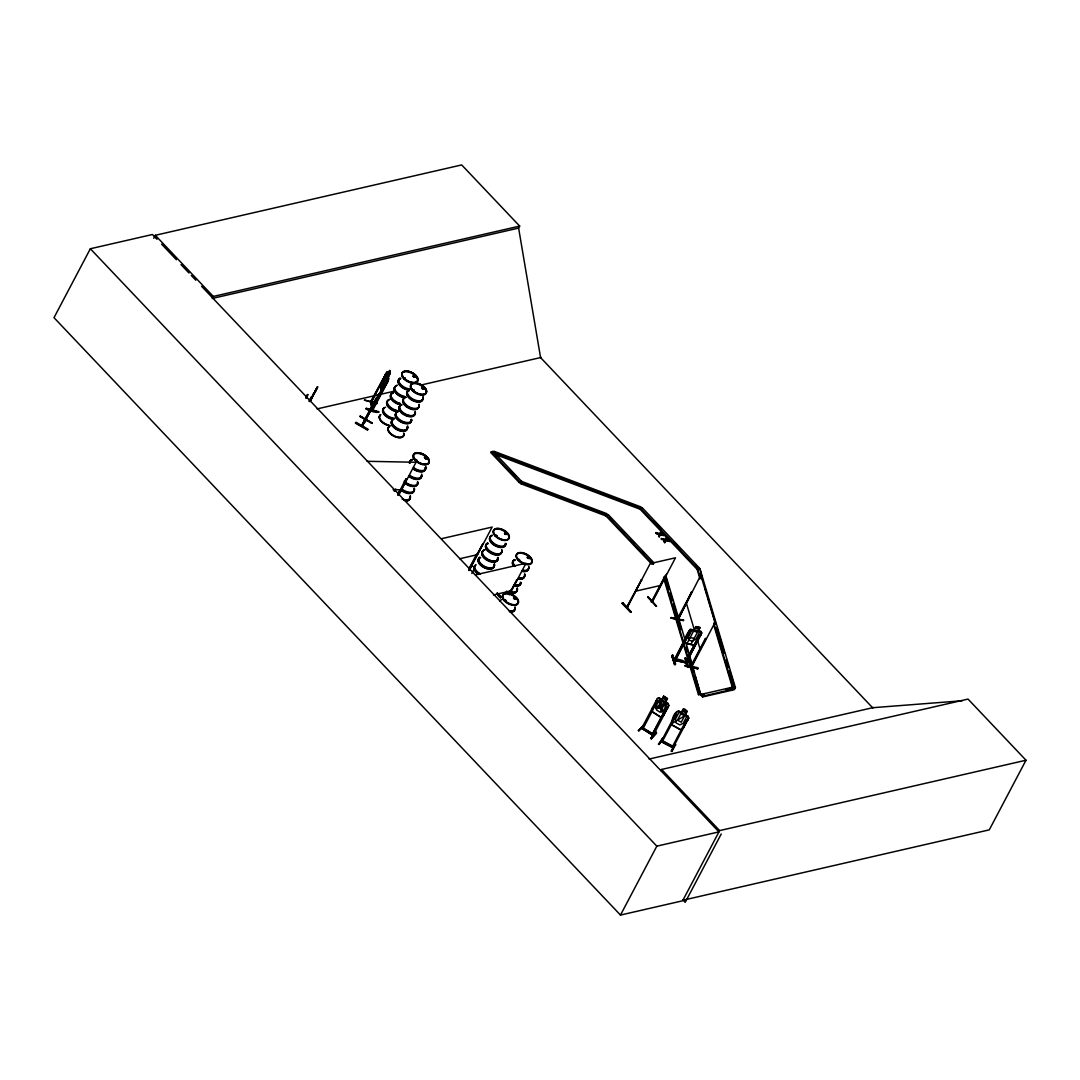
<?xml version="1.0" encoding="UTF-8"?>
<svg xmlns="http://www.w3.org/2000/svg" width="1080" height="1080" viewBox="0 0 1080 1080"><rect width="100%" height="100%" fill="white"/><g stroke="black" fill="none" stroke-linecap="round" stroke-linejoin="round"><path stroke-width="1.5" d="M685.327 657.815L688.392 667.373L684.963 658.327M687.852 667.116L685.125 658.193M370.994 401.922L371.52 400.923L371.196 402.719M371.723 401.774L371.075 400.802L371.25 401.76M372.344 409.59L372.573 410.549L388.246 380.822L388.355 376.677M372.978 408.78L373.113 409.536L371.156 402.138M671.395 751.14L675.27 744.701M671.598 750.749L671.922 751.599L675.311 744.809M675.473 744.309L675.797 745.092M651.281 738.734L656.505 733.037L651.267 738.761L650.916 737.775L651.281 738.693M650.808 738.383L656.168 732.159L656.519 733.131M366.255 408.281L378.932 411.723C379.323 413.964 364.689 410.022 366.242 408.321M651.402 601.844C651.389 602.546 652.806 601.358 651.888 600.79M493.87 453.843L494.464 451.454L640.724 506.858L640.143 509.247L697.113 569.336L699.989 578.961M651.659 564.084L606.069 516.011L521.033 483.8L521.613 481.397L493.128 451.359L491.279 451.777L490.833 452.642L519.318 482.679L521.168 482.261L527.458 484.65M521.033 483.8L521.613 481.397L606.65 513.608L606.069 516.011L608.364 514.728L653.954 562.802M495.45 454.451L640.143 509.247L640.724 506.858M671.639 724.748L672.084 720.657M684.234 643.181C683.762 634.662 698.801 618.313 684.585 639.414M684.396 643.086L684.734 639.414M663.971 714.785L661.014 717.417L652.037 711.734L652.509 707.535M371.669 408.132L370.521 401.909L385.546 374.45L371.264 402.827M372.546 410.44L371.007 402.017M373.073 409.442L372.006 410.387L386.897 382.118M388.368 376.772L387.936 379.337L371.804 409.617M306.666 396.873L306.369 398.371L307.571 394.511L307.233 397.062M388.206 380.808L388.733 378.715M361.395 425.952L376.407 397.967L361.436 426.155L365.634 420.026M362.529 425.304L362.448 424.467M365.31 420.593L366.687 419.202L365.823 419.486M366.214 420.296L362.002 426.303M381.713 390.677L378.715 394.97M381.848 390.744L380.241 392.729M685.327 666.171L690.026 667.035L685.314 666.198L685.463 665.118L697.95 667.75L697.802 668.75L693.117 667.791M697.815 668.682L685.26 665.618M404.123 378.567L404.082 378.216A8.667 4.685 27.8 0 0 417.596 380.983A8.667 4.685 27.8 0 0 408.362 371.237A8.667 4.685 27.8 0 0 404.096 378.149L405.297 378.202M404.892 378.824L405.432 378.837M405.311 378.405L404.636 378.743M414.518 376.178L413.303 376.515M414.045 376.475L415.044 376.38M414.545 375.651L414.612 376.974M413.397 390.757L413.06 390.15L413.991 390.488M413.087 390.582L413.289 389.867M413.815 390.501L413.87 390.015M412.749 390.461L413.829 390.366M421.7 387.599L422.671 389.084L423.913 388.449M422.159 388.463L421.7 387.531M421.97 388.044L423.441 388.058M423.077 388.881C425.425 387.045 419.486 387.315 422.307 388.598M423.913 388.976L423.589 387.99M415.287 460.08A8.681 4.685 27.8 0 1 419.553 453.155A8.681 4.685 27.8 0 1 428.8 462.915A8.681 4.685 27.8 0 1 415.287 460.08C417.393 458.406 416.34 462.254 415.503 459.905A8.667 4.685 27.8 0 1 419.688 452.912A8.667 4.685 27.8 0 1 428.922 462.645A8.667 4.685 27.8 0 1 415.409 459.864A8.667 4.685 27.8 0 1 419.675 452.952A8.667 4.685 27.8 0 1 428.909 462.686A8.667 4.685 27.8 0 1 415.422 459.824L415.935 460.458M416.394 460.418L416.529 459.81M426.155 458.514L426.141 457.839M426.317 458.447L426.479 458.892M495.976 535.356L496.503 536.018M496.625 535.923L496.26 535.383M496.706 535.626C494.694 535.046 497.165 537.273 496.719 535.505M505.116 534.006L504.887 532.94L506.642 533.75M506.412 534.074L506.061 533.317M506.709 534.384L506.358 533.25M505.103 600.115L504.819 600.818L505.926 600.98M505.022 600.183L505.953 600.71M518.764 559.535L519.399 560.547L519.534 559.602M504.927 600.683L505.926 600.453M518.954 559.413L519.467 559.805M513.662 597.821L514.957 599.4L515.646 598.212M514.053 597.753L515.12 597.848M527.756 557.888L528.323 557.172M647.825 597.335L656.411 606.285M381.065 390.717L380.241 385.736L381.848 381.402M362.002 425.088L365.634 419.931M365.215 420.593L382.928 388.085L381.362 390.083M316.724 388.935L312.66 395.699M376.218 400.383L377.163 398.237L374.247 403.245L378.824 394.726L377.946 396.752M693.981 630.086L691.322 629.519L700.92 631.598M375.07 402.03L374.342 403.718L377.798 398.101M691.416 664.943L692.213 666.009L691.416 664.943L690.808 666.104L705.442 638.469L706.131 639.36L705.442 638.469M360.018 416.488L372.209 423.171L360.234 416.057M372.046 423.387L360.045 416.448M312.755 395.604L313.7 393.606L310.014 400.558M311.985 397.089L310.959 399.209L315.832 390.555M374.855 403.812C385.614 384.075 364.973 421.97 372.803 405.675M371.534 408.591L372.938 405.756M309.474 401.49L316.548 389.381M380.835 391.73L376.232 400.383M380.781 391.838L382.793 388.004M315.063 391.419L315.671 390.542M157.019 239.301L152.456 234.495L90.342 248.751L54 317.669L620.487 915.071L682.614 900.801L719.631 830.601L1026 760.226L968.018 699.071L661.635 769.446L660.96 770.742M153.765 238.235L155.317 235.292L461.687 164.93L519.669 226.085L518.616 228.083L540.567 357.575L872.586 707.724L962.293 700.758M519.669 226.085L213.3 296.447L212.234 298.458L518.616 228.083M305.924 397.953L307.706 394.565M306.437 397.022L307.638 394.767M309.474 400.383L311.769 397.143L311 397.481M309.056 401.261L311.351 396.9M309.92 400.505L315.279 391.46M310 400.937L313.983 393.565M309.933 401.612L317.547 386.829L313.335 394.605M364.433 400.167L377.109 403.569M371.075 400.802L370.548 401.8M384.601 385.668L382.928 386.964L382.495 384.332L383.683 380.214L387.018 373.882L387.855 374.166L387.626 372.074L386.654 372.289L370.656 402.719M382.01 381.51L386.829 372.276M365.256 420.647L390.163 373.383L389.691 370.562L387.896 373.95M380.74 387.68L389.691 370.562M377.568 396.644L361.854 426.398L378.635 394.808L377.676 396.752M381.186 390.366L390.163 373.383M373.046 408.807L371.979 410.238M381.483 392.405L388.246 380.822M367.457 430.002L355.401 423.144L355.928 422.253L367.956 429.151L367.416 430.07M398.196 493.439L399.762 490.482M397.629 495.234L405.986 478.683M399.222 493.452L406.229 480.168M398.655 495.248L416.043 462.267L367.146 461.295M493.128 451.359L492.669 452.21L496.098 455.814M494.006 452.304L494.464 451.454M468.936 568.796L476.726 554.04M469.233 569.106L483.017 543.51L469.787 568.593M468.99 570.51L471.15 566.744M469.193 570.456L492.143 527.067L441.531 538.691M519.318 482.679L521.613 481.397M471.839 573.507L473.796 569.795A2.308 1.647 77.1 0 0 473.283 566.568A2.308 1.647 77.1 0 0 470.948 566.784M509.018 593.163L510.57 590.207M509.315 593.474L517.172 579.987L516.321 580.19M509.085 594.432L516.092 581.148M509.382 594.743L526 563.234L475.376 574.857M606.204 514.471L606.65 513.608M699.422 568.053L697.113 569.336L699.422 568.053L642.438 507.964L640.143 509.247M655.722 533.115L659.907 533.466L659.435 534.506L655.722 533.115L659.61 534.047L661.028 531.387L661.716 532.116L660.514 534.317L664.592 535.14L660.65 534.208L659.232 536.827L658.854 535.518L659.232 536.827M656.37 533.804L656.019 532.548M622.62 602.694L622.067 603.329L630.895 612.279L622.606 602.694L631.165 611.726M661.27 538.961L665.456 539.312L664.983 540.351L661.27 538.961L665.145 539.892L666.576 537.233L666.063 540.162L670.14 540.986L666.198 540.054L664.781 542.673L664.389 541.377L664.781 542.673M663.633 535.032L660.812 533.736L660.339 534.776L664.281 535.721M661.918 539.649L661.568 538.394M652.158 602.208L675.486 557.793L650.174 563.598L626.886 608L641.466 579.933L626.454 607.621L627.507 606.488M666.968 538.542L665.888 540.621L669.83 541.566M669.182 540.878L666.36 539.582M665.159 575.802L651.348 601.911L652.347 600.79M651.793 602.249L666.36 574.223M677.403 619.394L670.95 618.071L683.721 620.055L678.902 619.704M494.33 452.993L640.589 508.397L697.572 568.485L700.002 568.985L702.891 581.067M676.89 619.461L691.956 591.921L677.7 620.379L691.524 591.827M672.786 655.182L671.787 655.614L674.528 664.538L675.527 664.106L672.705 655.182L675.527 664.106M686.812 661.621L686.151 662.594L673.933 660.096C675.418 656.1 698.355 666.738 675.662 659.934L675.688 659.624M689.526 630.477L673.893 660.38C675.459 661.932 676.364 658.503 674.568 659.016M674.339 659.057L674.19 660.514L688.473 632.529L689.594 632.759L675.162 660.636L689.594 632.759M638.415 730.526L644.531 724.775L638.321 730.566L639.198 730.364M643.329 728.068C639.198 727.34 644.207 729.594 643.181 728.365L652.523 733.928M643.167 728.042L642.492 727.178L641.642 728.379L657.315 698.423L659.354 698.018L661.824 699.584M686.975 643.626L695.912 626.576L700.029 627.52L698.22 630.815M642.803 729.081L657.396 701.244L656.168 700.772L657.396 701.244M665.456 702.027L666.765 704.376L663.431 710.708L660.096 712.206L656.519 709.952L656.046 706.023L659.381 699.692L661.892 699.773L663.606 696.195L667.427 698.612L665.577 702.067L668.25 703.647L668.763 705.699L653.157 735.629L653.859 734.441L652.685 733.617M690.863 644.476L700.029 627.52M661.892 699.773L663.674 696.384M686.151 662.971L700.691 635.027L699.557 634.797L685.044 662.702L685.8 661.743C688.973 661.298 682.344 662.229 686.381 662.931M685.125 662.675L699.557 634.797M696.789 642.033L701.663 632.867L686.245 662.904L674.028 660.393M665.402 702.095L667.238 698.639M666.509 707.319L667.75 707.792L666.509 707.319L651.983 734.886L653.036 735.561L641.628 728.339L653.332 735.44M666.698 707.13L652.212 734.697M668.668 705.591L663.849 714.69L660.974 717.241L652.253 711.612M691.119 666.9L691.97 665.226M691.106 666.806L705.875 638.563M691.187 666.927L691.713 665.928M691.591 666.927L714.96 622.606L700.799 575.168L678.24 619.205M691.618 667.022L692.145 666.023M662.931 737.924L658.395 744.188L659.3 743.958M678.78 711.221L676.809 711.679L661.149 741.65C660.245 738.868 664.929 741.272 662 742.122L676.836 714.326L675.594 713.948L676.836 714.326M681.386 712.76L683.221 709.29M683.856 727.286L680.846 729.972L671.49 724.802C671.868 720.023 673.502 711.963 678.78 711.072C683.883 716.391 680.859 703.89 687.137 711.315L685.301 714.771L688.068 716.189L688.689 718.119M704.052 694.494L698.463 694.71L698.922 693.846L663.984 576.842M686.556 719.658L687.65 720.265L686.556 719.658L671.963 747.59C671.058 745.052 675.743 747.05 672.813 748.049L688.702 718.106M688.54 718.092L683.735 727.191L680.805 729.81M713.84 622.971L732.983 687.096L734.643 688.838L734.198 689.702L702.553 696.965L700.893 695.223L686.03 643.073M702.553 696.965L703.013 696.114L734.643 688.838M713.866 625.442L732.537 687.947L734.953 688.46L735.413 687.596L700.002 568.985M620.487 915.071L656.829 846.153L718.942 831.884L201.542 286.254M721.238 833.976L685.206 902.327L683.168 900.167M1026 760.226L989.28 829.859L682.911 900.234M310.135 401.152L311.621 398.425L310.271 401.22M310.419 400.639L312.498 396.887M381.429 390.555L382.928 388.085M355.671 422.726L367.7 429.624M658.543 536.099L659.745 533.938L656.667 533.237M664.092 541.944L665.28 539.784L662.216 539.082M659.07 744.552L663.242 737.546L659.057 744.363M661.163 741.623L673.245 747.9M662.283 742.19L661.068 741.231M662.958 740.961L672.597 746.226M671.76 747.387L673.232 747.846L661.068 741.514M673.772 746.901L662.796 741.245M671.247 751.235L675.473 744.269M378.405 395.699L379.593 393.431L378.594 394.889M316.238 388.962L317.547 386.829M313.538 393.822L314.591 392.391M315.657 390.393L317.682 386.897M310.649 399.884L311.85 397.926M678.74 711.139L688.014 716.27L688.5 718.16M630.653 612.32L622.12 603.261M375.773 401.004L377.096 399.114M371.399 408.51L374.746 403.677M366.053 420.174L362.286 424.751M381.348 392.364L383.4 389.786M387.518 372.209L388.625 378.769M387.18 375.381L387.733 377.933M364.46 399.992L377.15 403.394M659.354 698.018L668.25 703.647M663.606 696.195L667.427 698.612M638.969 730.971L644.18 725.193M642.911 728.757L643.383 727.758M653.859 734.441L643.37 728.163M650.619 738.342L656.235 732.213M627.035 606.596L627.777 606.852M627.278 607.918L627.291 606.92M693.873 645.192L696.87 641.966L693.873 645.192L684.139 643.032M683.451 620.46L670.842 617.544L683.424 620.636M415.26 376.92C412.898 378.648 412.493 373.721 414.801 376.164M413.951 390.92L413.87 390.096M425.547 457.448L424.67 457.529L425.142 458.568M426.438 458.217L425.385 458.582M495.504 535.491A8.681 4.685 27.8 0 1 499.77 528.566A8.681 4.685 27.8 0 1 509.018 538.326A8.681 4.685 27.8 0 1 495.504 535.491L495.693 535.37M504.806 533.345L506.183 533.088M505.238 533.696L506.439 533.79M518.413 559.683L519.156 559.683M527.539 557.051L527.337 557.874M527.985 557.064L527.877 558.036M527.715 557.51L529.349 558.104L528.404 558.387M505.656 600.858L505.656 600.115M366.12 418.959L365.796 419.648M671.801 655.601L675.216 664.673M674.541 664.511L671.882 655.56M675.162 664.565L672.354 655.655M626.994 606.501L627.656 607.082M671.639 723.708L685.949 715.014M677.484 618.476L677.795 619.286M413.438 375.759L413.006 376.407M414.936 377.298L415.287 376.556M423.752 388.935L422.888 388.868M425.101 457.218L425.844 457.407M405.121 482.261L404.42 482.274M506.034 534.289L505.94 533.48M506.561 534.357L505.157 534.357L504.441 533.183M527.405 557.105L528.512 557.132M528.66 557.077L528.282 556.996M504.657 600.291A8.681 4.685 27.8 0 1 508.937 593.379A8.681 4.685 27.8 0 1 518.184 603.126A8.681 4.685 27.8 0 1 504.657 600.291L504.968 600.129M513.662 597.753L514.364 597.659M514.013 598.536L515.606 598.752L515.295 597.942M515.484 598.981L514.283 598.725M370.521 401.909L371.534 402.165L372.249 406.188M662.823 741.191L661.473 740.502M694.197 630.099L691.551 630.801L688.217 637.133L688.824 640.278L692.658 641.075L696.141 638.793L699.476 632.462L698.018 630.909M386.64 372.425L387.531 372.276M641.763 580.244L641.048 580.041M317.075 408.915L394.308 391.176M420.606 385.128L541.283 357.413M521.492 482.936L606.528 515.146L608.364 514.728M640.589 508.397L642.438 507.964M459.648 558.765L477.617 554.634M493.506 594.932L511.461 590.801M635.634 591.165L660.947 585.36M698.922 693.846L701.339 694.359L732.983 687.096L735.413 687.596M726.206 689.405L730.944 688.311M872.505 707.643L873.315 707.562L649.107 759.051M657.423 698.544L659.286 698.22M404.271 378.081L405.081 378.702M422.401 387.585L422.348 388.112M423.265 388.53L422.523 388.638M424.602 457.232L425.655 457.286M424.967 457.907L426.249 458.244L425.588 458.649M426.263 458.798L424.346 457.556M416.435 460.107L415.894 460.364M515.038 599.103L515.619 598.361L514.364 597.807M661.73 740.286L661.176 741.217M681.44 712.692L678.848 712.719L675.513 719.051L676.067 722.858L679.793 724.923L683.208 723.303L686.556 716.972L685.152 714.744L686.948 711.356L683.181 709.371M406.188 479.007L407.012 478.697M393.08 489.672L401.504 489.834M413.546 375.53L414.49 375.813M414.68 377.15L413.802 376.893M423.306 388.611L422.442 388.287M413.06 389.961L412.682 390.326M416.097 459.581L416.596 460.134M529.011 558.185L527.85 557.537M528.593 558.441L529.632 558.023M514.404 598.509L515.444 598.712M688.568 632.84L689.688 633.069M699.651 635.108L700.785 635.337M691.268 665.226L691.929 665.159M685.165 665.699L697.721 668.318M693.144 667.683L697.815 668.642M696.006 626.805L699.84 627.615M698.072 630.774L701.042 631.503L701.703 632.988M693.603 631.233L697.424 632.03M690.255 637.565L694.089 638.361M684.369 642.978L693.792 644.963M385.682 375.219L385.101 374.328M380.241 385.736L381.537 392.229M414.207 375.773L413.357 376.286M514.701 597.605L513.486 598.293M500.296 454.694L508.167 457.677M517.59 461.241L522.315 463.037M531.751 466.601L536.463 468.396M549.045 473.162L553.77 474.944M563.207 478.521L567.918 480.303M602.519 493.412L607.244 495.207M619.826 499.973L624.537 501.755M633.974 505.332L638.699 507.114M536.909 488.228L541.634 490.01M551.083 493.587L555.808 495.382M568.404 500.162L573.129 501.944M582.579 505.521L587.304 507.317M404.527 378.932L405.257 378.459M425.655 457.218L425.763 457.556M425.669 457.731L424.858 457.475M652.982 735.601L653.643 734.252M671.679 724.667L680.846 729.742M360.194 416.245L372.195 423.185M528.889 557.118L529.551 557.914L529.038 557.293M528.768 557.348L529.484 558.684L527.351 557.348M495.95 536.234L495.652 536.004M515.146 597.767L515.794 598.563M677.93 618.394L677.241 620.204M414.761 375.786L415.314 376.677M506.129 533.129L506.75 533.993M514.283 598.82L513.891 598.104M653.387 520.844L661.351 529.254M673.893 542.484L680.724 549.693M695.547 565.312L698.963 568.917M610.2 517.995L613.615 521.6M621.594 530.01L623.875 532.413M630.707 539.622L634.122 543.226M642.101 551.637L644.382 554.04M651.213 561.249L653.495 563.652M606.528 515.146L653.252 564.422M509.774 470.245L515.471 476.253M491.279 451.777L519.777 481.829M701.339 694.359L703.013 696.114M155.317 235.292L213.3 296.447M661.635 769.446L719.631 830.601M161.582 244.121L176.431 259.767M180.995 264.587L188.987 273.01M191.268 275.413L195.831 280.233M90.342 248.751L656.829 846.153M700.893 631.503L701.541 633.002M704.808 587.48L707.211 595.499M708.156 598.698L715.824 624.348M716.769 627.548L724.437 653.198M726.341 659.61L728.743 667.629M729.702 670.829L734.953 688.46M697.572 568.485L700.448 578.097M686.259 602.735L694.292 629.627M697.586 640.697L700.421 650.174M665.928 575.748L685.071 639.86M665.955 578.205L669.303 589.437M670.262 592.637L672.651 600.656M673.61 603.855L681.264 629.505M686.529 647.136L687.974 651.942M689.405 656.748L694.197 672.773M695.142 675.986L700.893 695.223M663.525 577.706L698.463 694.71M668.129 703.728L668.615 705.659M389.543 370.521L389.948 373.37M383.927 381.618L384.358 384.251M410.265 388.962A8.667 4.685 27.8 0 1 400.721 384.534A8.667 4.685 27.8 0 1 399.964 378.095M404.082 396.846A8.789 4.739 27.8 0 1 395.199 391.082A8.789 4.739 27.8 0 1 396.995 385.519M404.298 396.333A8.667 4.685 27.8 0 1 395.537 390.636A8.667 4.685 27.8 0 1 397.305 385.155M407.632 390.002A8.667 4.685 27.8 0 1 398.871 384.305A8.667 4.685 27.8 0 1 400.639 378.824M407.889 389.637A8.789 4.739 27.8 0 1 399.006 383.873A8.789 4.739 27.8 0 1 400.802 378.311M405.864 397.481A8.789 4.739 27.8 0 1 396.198 392.999A8.789 4.739 27.8 0 1 395.415 386.464M408.092 389.245A8.789 4.739 27.8 0 1 399.762 384.237A8.789 4.739 27.8 0 1 399.64 378.473M400.491 403.542A8.64 4.671 27.8 0 1 392.283 398.615A8.64 4.671 27.8 0 1 392.162 392.931M400.262 403.974A8.667 4.685 27.8 0 1 391.5 398.291A8.667 4.685 27.8 0 1 393.269 392.81M403.623 397.602A8.667 4.685 27.8 0 1 394.389 387.869M400.41 403.718A8.681 4.685 27.8 0 1 392.162 398.776A8.681 4.685 27.8 0 1 392.054 393.08M396.873 410.4A8.667 4.685 27.8 0 1 388.112 404.717A8.667 4.685 27.8 0 1 389.88 399.236M392.648 418.527A8.789 4.739 27.8 0 1 383.778 412.763A8.789 4.739 27.8 0 1 385.574 407.201M394.821 418.244A8.667 4.685 27.8 0 1 386.033 414.545A8.667 4.685 27.8 0 1 383.63 408.267M396.198 411.683A8.667 4.685 27.8 0 1 386.964 401.949M398.439 411.548A8.789 4.739 27.8 0 1 388.773 407.065A8.789 4.739 27.8 0 1 388.004 400.545M392.445 418.919A8.789 4.739 27.8 0 1 384.102 413.924A8.789 4.739 27.8 0 1 383.994 408.146M396.657 410.927A8.789 4.739 27.8 0 1 387.788 405.149A8.789 4.739 27.8 0 1 389.583 399.6M400.1 404.298A8.681 4.685 27.8 0 1 391.325 398.601A8.681 4.685 27.8 0 1 393.107 393.107M392.189 419.283A8.667 4.685 27.8 0 1 383.967 414.356A8.667 4.685 27.8 0 1 383.846 408.659M389.057 425.21A8.64 4.671 27.8 0 1 380.849 420.296A8.64 4.671 27.8 0 1 380.727 414.612M399.884 404.663A8.64 4.671 27.8 0 1 391.689 399.735A8.64 4.671 27.8 0 1 391.568 394.065M390.785 425.898A8.667 4.685 27.8 0 1 381.254 421.47A8.667 4.685 27.8 0 1 380.498 415.031M388.962 425.412A8.681 4.685 27.8 0 1 380.727 420.471A8.681 4.685 27.8 0 1 380.606 414.774M418.176 408.146A8.667 4.685 27.8 0 1 408.132 407.943A8.667 4.685 27.8 0 1 403.015 399.762M418.73 405.162A8.789 4.739 27.8 0 1 409.361 408.078A8.789 4.739 27.8 0 1 404.055 398.358M415.166 413.37A8.667 4.685 27.8 0 1 403.785 413.775A8.667 4.685 27.8 0 1 401.882 404.744M415.246 411.521A8.64 4.671 27.8 0 1 406.013 414.382A8.64 4.671 27.8 0 1 400.788 404.825M415.179 411.696A8.681 4.685 27.8 0 1 405.918 414.572A8.681 4.685 27.8 0 1 400.68 404.973M422.739 397.562A8.789 4.739 27.8 0 1 412.344 399.951A8.789 4.739 27.8 0 1 409.428 390.204M419.067 404.312A8.667 4.685 27.8 0 1 408.807 406.661A8.667 4.685 27.8 0 1 405.932 397.049M422.564 399.357A8.667 4.685 27.8 0 1 411.17 399.749A8.667 4.685 27.8 0 1 409.28 390.717M418.932 404.771A8.789 4.739 27.8 0 1 408.537 407.16A8.789 4.739 27.8 0 1 405.635 397.413M422.942 397.17A8.789 4.739 27.8 0 1 413.573 400.073A8.789 4.739 27.8 0 1 408.267 390.366M423.077 396.698A8.667 4.685 27.8 0 1 413.829 399.573A8.667 4.685 27.8 0 1 408.591 389.988M406.958 427.262A8.667 4.685 27.8 0 1 397.71 430.137A8.667 4.685 27.8 0 1 392.486 420.552M407.295 426.843A8.789 4.739 27.8 0 1 397.926 429.759A8.789 4.739 27.8 0 1 392.62 420.039M403.61 433.607A8.667 4.685 27.8 0 1 394.362 436.482A8.667 4.685 27.8 0 1 389.138 426.897M403.812 433.202A8.64 4.671 27.8 0 1 394.578 436.064A8.64 4.671 27.8 0 1 389.367 426.506M414.639 412.655A8.64 4.671 27.8 0 1 405.419 415.517A8.64 4.671 27.8 0 1 400.194 405.945M403.745 433.39A8.681 4.685 27.8 0 1 394.483 436.266A8.681 4.685 27.8 0 1 389.245 426.668M415.031 413.667A8.681 4.685 27.8 0 1 403.637 414.058A8.681 4.685 27.8 0 1 401.72 405.014M411.305 419.243A8.789 4.739 27.8 0 1 401.936 422.145A8.789 4.739 27.8 0 1 396.63 412.439M407.632 425.993A8.667 4.685 27.8 0 1 399.425 429.287A8.667 4.685 27.8 0 1 392.256 420.161M410.967 419.661A8.667 4.685 27.8 0 1 402.759 422.955A8.667 4.685 27.8 0 1 395.59 413.829M407.511 426.452A8.789 4.739 27.8 0 1 397.103 428.841A8.789 4.739 27.8 0 1 394.2 419.094M411.683 420.242A8.789 4.739 27.8 0 1 400.14 420.647A8.789 4.739 27.8 0 1 398.21 411.494M411.804 419.769A8.667 4.685 27.8 0 1 400.41 420.161A8.667 4.685 27.8 0 1 398.52 411.129M421.092 475.362A8.667 4.685 27.8 0 1 417.812 479.48A8.667 4.685 27.8 0 1 408.956 476.496M421.592 476.348A8.789 4.739 27.8 0 1 409.131 476.091M417.731 481.734A8.667 4.685 27.8 0 1 414.45 485.851A8.667 4.685 27.8 0 1 405.594 482.868M418.108 482.679A8.64 4.671 27.8 0 1 412.817 485.379A8.64 4.671 27.8 0 1 404.257 481.032M425.439 467.343A8.789 4.739 27.8 0 1 422.118 471.514A8.789 4.739 27.8 0 1 413.14 468.49M409.469 462.632A8.789 4.739 27.8 0 1 412.128 459.986M421.767 474.093A8.667 4.685 27.8 0 1 418.487 478.211A8.667 4.685 27.8 0 1 409.631 475.227M425.101 467.762A8.667 4.685 27.8 0 1 421.821 471.879A8.667 4.685 27.8 0 1 412.965 468.896M409.347 463.104A8.667 4.685 27.8 0 1 410.63 461.038M421.808 475.956A8.789 4.739 27.8 0 1 409.334 475.7M425.642 466.952A8.789 4.739 27.8 0 1 422.32 471.123A8.789 4.739 27.8 0 1 413.343 468.099M409.685 462.24A8.789 4.739 27.8 0 1 412.344 459.594M425.776 466.479A8.667 4.685 27.8 0 1 422.496 470.596A8.667 4.685 27.8 0 1 413.64 467.613M410.184 463.212A8.667 4.685 27.8 0 1 412.641 459.23M409.82 498.42A8.667 4.685 27.8 0 1 405.486 501.188M394.281 491.225A8.667 4.685 27.8 0 1 395.186 490.334M409.995 496.625A8.789 4.739 27.8 0 1 405.769 500.837M394.416 490.725A8.789 4.739 27.8 0 1 395.32 489.821M417.312 482.423A8.613 4.644 27.8 0 1 414.058 486.513A8.613 4.644 27.8 0 1 405.257 483.557M417.596 482.031A8.681 4.685 27.8 0 1 414.302 486.162A8.681 4.685 27.8 0 1 405.432 483.165M414.18 490.415A8.789 4.739 27.8 0 1 401.706 490.171M410.319 495.761A8.64 4.671 27.8 0 1 402.125 499.068M394.592 491.13A8.64 4.671 27.8 0 1 395.874 489.065M413.667 489.443A8.667 4.685 27.8 0 1 410.387 493.56A8.667 4.685 27.8 0 1 401.531 490.577M410.211 496.233A8.789 4.739 27.8 0 1 403.988 500.202M394.619 490.334A8.789 4.739 27.8 0 1 395.523 489.429M414.221 488.632A8.789 4.739 27.8 0 1 410.886 492.804A8.789 4.739 27.8 0 1 401.909 489.78M414.342 488.16A8.667 4.685 27.8 0 1 411.062 492.277A8.667 4.685 27.8 0 1 402.206 489.294M514.701 607.784A8.789 4.739 27.8 0 1 510.476 611.982M514.512 609.579A8.64 4.671 27.8 0 1 510.179 612.333M514.917 607.392A8.789 4.739 27.8 0 1 510.678 611.591M515.038 606.92A8.667 4.685 27.8 0 1 508.896 610.835M499.662 601.101A8.667 4.685 27.8 0 1 501.917 599.67M524.259 576.545A8.667 4.685 27.8 0 1 517.968 579.069M524.435 574.736A8.789 4.739 27.8 0 1 518.211 578.705M520.884 582.984A8.681 4.685 27.8 0 1 514.566 585.522M521.1 582.457A8.627 4.658 27.8 0 1 514.836 584.982M521.06 582.647A8.681 4.685 27.8 0 1 514.742 585.185M528.62 568.526A8.789 4.739 27.8 0 1 522.234 571.104M513.351 565.326A8.789 4.739 27.8 0 1 515.146 559.778M524.759 573.885A8.64 4.671 27.8 0 1 518.63 577.787M528.255 568.931A8.64 4.671 27.8 0 1 521.964 571.455M513.23 565.772A8.64 4.671 27.8 0 1 514.998 560.304M524.651 574.344A8.789 4.739 27.8 0 1 518.427 578.313M528.66 566.744A8.789 4.739 27.8 0 1 522.437 570.713M514.755 566.46A8.789 4.739 27.8 0 1 513.986 559.94M528.782 566.271A8.667 4.685 27.8 0 1 522.639 570.186M515.066 566.001A8.667 4.685 27.8 0 1 514.31 559.562M520.331 582.228A8.627 4.658 27.8 0 1 514.215 586.13M520.763 583.214A8.681 4.685 27.8 0 1 514.445 585.751M517.023 588.816A8.789 4.739 27.8 0 1 506.615 591.206M516.442 591.773A8.64 4.671 27.8 0 1 506.425 591.583M517.226 588.425A8.789 4.739 27.8 0 1 508.896 591.773M517.347 587.952A8.667 4.685 27.8 0 1 509.139 591.26M500.702 597.564A8.789 4.739 27.8 0 1 497.205 593.109M500.918 597.173A8.789 4.739 27.8 0 1 497.408 592.718M503.091 597.915A8.64 4.671 27.8 0 1 498.461 593.784M500.54 597.969A8.64 4.671 27.8 0 1 497.097 593.568M501.35 552.38A8.667 4.685 27.8 0 1 489.969 552.771A8.667 4.685 27.8 0 1 488.065 543.74M501.701 551.975A8.789 4.739 27.8 0 1 490.145 552.38A8.789 4.739 27.8 0 1 488.228 543.226M498.177 558.32A8.627 4.658 27.8 0 1 486.837 558.711A8.627 4.658 27.8 0 1 484.947 549.72M498.15 558.495A8.681 4.685 27.8 0 1 486.743 558.887A8.681 4.685 27.8 0 1 484.839 549.842M505.71 544.374A8.789 4.739 27.8 0 1 494.154 544.765A8.789 4.739 27.8 0 1 492.237 535.613M501.849 549.72A8.64 4.671 27.8 0 1 492.615 552.582A8.64 4.671 27.8 0 1 487.404 543.024M505.183 543.389A8.64 4.671 27.8 0 1 495.95 546.25A8.64 4.671 27.8 0 1 490.739 536.692M501.741 550.192A8.789 4.739 27.8 0 1 492.358 553.095A8.789 4.739 27.8 0 1 487.053 543.375M505.913 543.983A8.789 4.739 27.8 0 1 494.37 544.374A8.789 4.739 27.8 0 1 492.44 535.221M506.034 543.496A8.667 4.685 27.8 0 1 495.612 544.469A8.667 4.685 27.8 0 1 491.4 535.396M497.421 558.077A8.627 4.658 27.8 0 1 488.214 560.925A8.627 4.658 27.8 0 1 483.003 551.394M497.678 557.672A8.681 4.685 27.8 0 1 488.417 560.547A8.681 4.685 27.8 0 1 483.179 550.949M494.114 564.651A8.789 4.739 27.8 0 1 484.731 567.554A8.789 4.739 27.8 0 1 479.425 557.847M493.911 566.447A8.64 4.671 27.8 0 1 482.558 566.838A8.64 4.671 27.8 0 1 480.654 557.82M494.316 564.26A8.789 4.739 27.8 0 1 484.947 567.162A8.789 4.739 27.8 0 1 479.642 557.456M494.424 563.787A8.64 4.671 27.8 0 1 485.204 566.649A8.64 4.671 27.8 0 1 479.979 557.091M479.912 574.25A8.789 4.739 27.8 0 1 475.632 565.056M480.182 573.75A8.64 4.671 27.8 0 1 475.97 564.705M477.792 573.413A8.789 4.739 27.8 0 1 475.416 565.448M477.63 573.804A8.64 4.671 27.8 0 1 474.188 569.417M474.026 568.039A8.64 4.671 27.8 0 1 475.295 565.974M480.357 573.858A2.308 1.647 77.1 0 0 478.427 574.412L478.224 574.452A2.308 1.647 77.1 0 1 480.155 573.899M662.243 711.734L660.893 711.302L660.555 706.725C656.087 710.694 652.442 707.13 660.163 705.51C657.49 697.342 662.539 699.664 661.406 705.254C665.415 701.365 669.289 704.997 661.757 706.496L662.243 711.734M366.026 408.767L378.702 412.236L366.039 408.699M648.054 596.862L656.573 606.38L648.027 596.862M389.421 371.804L389.111 374.625L389.421 371.804M696.371 627.426L695.777 628.547L698.234 629.073L698.827 627.939L696.371 627.426M661.298 700.907L657.95 707.238L661.514 709.492L664.862 703.161L661.298 700.907M664.011 697.356L663.417 698.476L665.712 699.935L666.306 698.801L664.011 697.356M680.832 713.812L677.498 720.144L681.224 722.21L684.558 715.878L680.832 713.812M683.586 710.222L682.992 711.356L685.382 712.678L685.976 711.545L683.586 710.222M380.228 392.459L380.255 393.255L380.228 392.459M404.271 378.068L404.082 378.216A8.667 4.685 27.8 0 0 417.569 381.011A8.667 4.685 27.8 0 0 408.335 371.277A8.667 4.685 27.8 0 0 404.069 378.189L404.379 378.014M412.817 390.231L412.803 390.123A8.667 4.685 27.8 0 1 416.961 383.171A8.667 4.685 27.8 0 1 426.209 392.904A8.667 4.685 27.8 0 1 412.709 390.083M403.758 378.81A8.64 4.671 27.8 0 0 417.231 381.632A8.64 4.671 27.8 0 0 408.011 371.912A8.64 4.671 27.8 0 0 403.758 378.81M403.947 378.419A8.681 4.685 27.8 0 0 417.461 381.254A8.681 4.685 27.8 0 0 408.213 371.493A8.681 4.685 27.8 0 0 403.947 378.419M412.722 390.042A8.667 4.685 27.8 0 0 426.222 392.877A8.667 4.685 27.8 0 0 416.988 383.13A8.667 4.685 27.8 0 0 412.722 390.042M412.385 390.69A8.64 4.671 27.8 0 0 425.858 393.525A8.64 4.671 27.8 0 0 416.651 383.805A8.64 4.671 27.8 0 0 412.385 390.69M412.56 390.326A8.681 4.685 27.8 0 0 426.087 393.161A8.681 4.685 27.8 0 0 416.839 383.4A8.681 4.685 27.8 0 0 412.56 390.326M415.112 460.471A8.613 4.644 27.8 0 0 428.531 463.28A8.613 4.644 27.8 0 0 419.351 453.6A8.613 4.644 27.8 0 0 415.112 460.471M504.36 600.926A8.627 4.658 27.8 0 0 517.806 603.747A8.627 4.658 27.8 0 0 508.613 594.054A8.627 4.658 27.8 0 0 504.36 600.926M504.536 600.548A8.681 4.685 27.8 0 0 518.049 603.383A8.681 4.685 27.8 0 0 508.802 593.622A8.681 4.685 27.8 0 0 504.536 600.548M518.413 559.643A8.681 4.685 27.8 0 0 531.927 562.477A8.681 4.685 27.8 0 0 522.68 552.731A8.681 4.685 27.8 0 0 518.413 559.643M518.103 560.277A8.627 4.658 27.8 0 0 531.549 563.099A8.627 4.658 27.8 0 0 522.356 553.406A8.627 4.658 27.8 0 0 518.103 560.277M518.279 559.886A8.681 4.685 27.8 0 0 531.806 562.721A8.681 4.685 27.8 0 0 522.558 552.96A8.681 4.685 27.8 0 0 518.279 559.886M488.579 560.25A8.681 4.685 27.8 0 0 497.839 557.375A8.681 4.685 27.8 0 1 488.538 560.317A8.681 4.685 27.8 0 1 483.3 550.719A8.681 4.685 27.8 0 0 488.579 560.25M495.207 536.099A8.627 4.658 27.8 0 0 508.653 538.907A8.627 4.658 27.8 0 0 499.46 529.214A8.627 4.658 27.8 0 0 495.207 536.099M495.382 535.707A8.681 4.685 27.8 0 0 508.896 538.542A8.681 4.685 27.8 0 0 499.649 528.795A8.681 4.685 27.8 0 0 495.382 535.707"/></g></svg>
